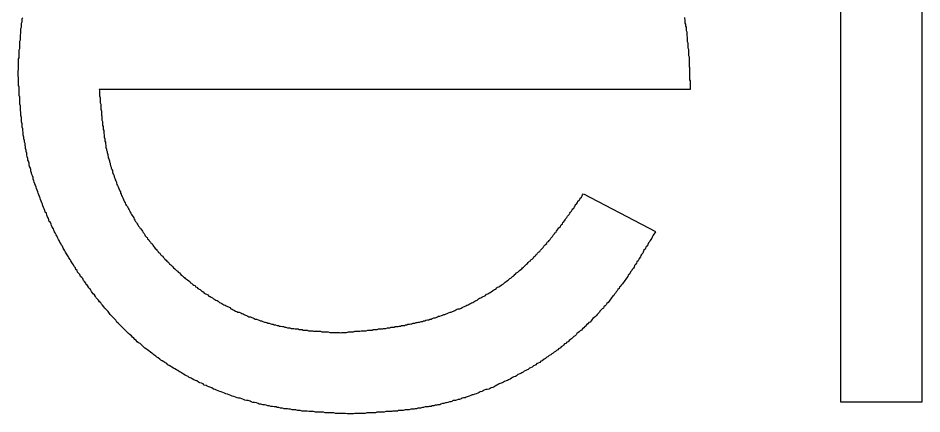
# Model space of a CAD drawing. Extents: x 50 to 503, y 33 to 383.
# Drawn here: x 145.223 to 146.786, y 370.734 to 371.419 of the extents above; entities that cross this region are included whole.
import ezdxf

# ---------------------------------------------------------------- set-up
doc = ezdxf.new("R2010")
doc.units = 0
doc.layers.get('0').update_dxf_attribs({"linetype": 'CONTINUOUS'})

msp = doc.modelspace()

# ---------------------------------------------------------------- linework, layer by layer
at = {"color": 7, "linetype": 'CONTINUOUS'}
for p, q in [((146.6455, 370.7542), (146.6455, 372.3568)), ((146.7857, 372.3568), (146.7857, 370.7542)), ((146.3851, 371.2951), (145.3634, 371.2951)), ((146.2004, 371.1148), (146.325, 371.0494)), ((146.7857, 370.7542), (146.6455, 370.7542))]:
    msp.add_line(p, q, dxfattribs=at)
at = {"color": 7}
for points in [[(145.223, 371.322, 0), (145.223, 371.324, 0), (145.223, 371.326, 0), (145.223, 371.328, 0), (145.224, 371.329, 0), (145.224, 371.331, 0), (145.224, 371.333, 0), (145.224, 371.335, 0), (145.224, 371.337, 0), (145.224, 371.339, 0), (145.224, 371.34, 0), (145.224, 371.342, 0), (145.224, 371.344, 0), (145.224, 371.346, 0), (145.224, 371.348, 0), (145.225, 371.35, 0), (145.225, 371.351, 0), (145.225, 371.353, 0), (145.225, 371.355, 0), (145.225, 371.357, 0), (145.225, 371.359, 0), (145.225, 371.361, 0), (145.225, 371.363, 0), (145.225, 371.364, 0), (145.226, 371.366, 0), (145.226, 371.368, 0), (145.226, 371.37, 0), (145.226, 371.372, 0), (145.226, 371.374, 0), (145.226, 371.375, 0), (145.226, 371.377, 0), (145.226, 371.379, 0), (145.227, 371.381, 0), (145.227, 371.383, 0), (145.227, 371.385, 0), (145.227, 371.386, 0), (145.227, 371.388, 0), (145.227, 371.39, 0), (145.228, 371.392, 0), (145.228, 371.394, 0), (145.228, 371.396, 0), (145.228, 371.397, 0), (145.228, 371.399, 0), (145.228, 371.401, 0), (145.229, 371.403, 0), (145.229, 371.405, 0), (145.229, 371.407, 0), (145.229, 371.408, 0), (145.229, 371.41, 0), (145.23, 371.412, 0), (145.23, 371.414, 0), (145.23, 371.416, 0), (145.23, 371.418, 0), (145.231, 371.419, 0)], [(146.375, 371.42, 0), (146.375, 371.418, 0), (146.376, 371.416, 0), (146.376, 371.414, 0), (146.376, 371.412, 0), (146.376, 371.41, 0), (146.377, 371.408, 0), (146.377, 371.406, 0), (146.377, 371.405, 0), (146.378, 371.403, 0), (146.378, 371.401, 0), (146.378, 371.399, 0), (146.378, 371.397, 0), (146.379, 371.395, 0), (146.379, 371.393, 0), (146.379, 371.391, 0), (146.379, 371.39, 0), (146.379, 371.388, 0), (146.38, 371.386, 0), (146.38, 371.384, 0), (146.38, 371.382, 0), (146.38, 371.38, 0), (146.38, 371.378, 0), (146.381, 371.376, 0), (146.381, 371.375, 0), (146.381, 371.373, 0), (146.381, 371.371, 0), (146.381, 371.369, 0), (146.381, 371.367, 0), (146.382, 371.365, 0), (146.382, 371.363, 0), (146.382, 371.361, 0), (146.382, 371.359, 0), (146.382, 371.358, 0), (146.382, 371.356, 0), (146.382, 371.354, 0), (146.383, 371.352, 0), (146.383, 371.35, 0), (146.383, 371.348, 0), (146.383, 371.346, 0), (146.383, 371.344, 0), (146.383, 371.342, 0), (146.383, 371.341, 0), (146.383, 371.339, 0), (146.383, 371.337, 0), (146.383, 371.335, 0), (146.384, 371.333, 0), (146.384, 371.331, 0), (146.384, 371.329, 0), (146.384, 371.327, 0), (146.384, 371.325, 0), (146.384, 371.323, 0), (146.384, 371.322, 0), (146.384, 371.32, 0), (146.384, 371.318, 0), (146.384, 371.316, 0), (146.384, 371.314, 0), (146.384, 371.312, 0), (146.385, 371.31, 0), (146.385, 371.308, 0), (146.385, 371.306, 0), (146.385, 371.305, 0), (146.385, 371.303, 0), (146.385, 371.301, 0), (146.385, 371.299, 0), (146.385, 371.297, 0), (146.385, 371.295, 0)], [(145.798, 370.734, 0), (145.795, 370.734, 0), (145.792, 370.734, 0), (145.789, 370.735, 0), (145.786, 370.735, 0), (145.783, 370.735, 0), (145.78, 370.735, 0), (145.777, 370.735, 0), (145.775, 370.735, 0), (145.772, 370.735, 0), (145.769, 370.736, 0), (145.766, 370.736, 0), (145.763, 370.736, 0), (145.76, 370.736, 0), (145.757, 370.736, 0), (145.754, 370.736, 0), (145.751, 370.737, 0), (145.749, 370.737, 0), (145.746, 370.737, 0), (145.743, 370.737, 0), (145.74, 370.737, 0), (145.737, 370.737, 0), (145.734, 370.738, 0), (145.731, 370.738, 0), (145.729, 370.738, 0), (145.726, 370.738, 0), (145.723, 370.739, 0), (145.72, 370.739, 0), (145.717, 370.739, 0), (145.714, 370.739, 0), (145.711, 370.74, 0), (145.708, 370.74, 0), (145.706, 370.74, 0), (145.703, 370.741, 0), (145.7, 370.741, 0), (145.697, 370.741, 0), (145.694, 370.742, 0), (145.691, 370.742, 0), (145.689, 370.743, 0), (145.686, 370.743, 0), (145.683, 370.743, 0), (145.68, 370.744, 0), (145.677, 370.744, 0), (145.674, 370.745, 0), (145.671, 370.745, 0), (145.669, 370.746, 0), (145.666, 370.746, 0), (145.663, 370.747, 0), (145.66, 370.747, 0), (145.657, 370.748, 0), (145.655, 370.748, 0), (145.652, 370.749, 0), (145.649, 370.75, 0), (145.646, 370.75, 0), (145.643, 370.751, 0), (145.64, 370.751, 0), (145.638, 370.752, 0), (145.635, 370.753, 0), (145.632, 370.754, 0), (145.629, 370.754, 0), (145.626, 370.755, 0), (145.624, 370.756, 0), (145.621, 370.757, 0), (145.618, 370.757, 0), (145.615, 370.758, 0), (145.613, 370.759, 0), (145.61, 370.76, 0), (145.607, 370.761, 0), (145.604, 370.761, 0), (145.602, 370.762, 0), (145.599, 370.763, 0), (145.596, 370.764, 0), (145.593, 370.765, 0), (145.591, 370.766, 0), (145.588, 370.767, 0), (145.585, 370.768, 0), (145.582, 370.769, 0), (145.58, 370.77, 0), (145.577, 370.771, 0), (145.574, 370.772, 0), (145.572, 370.773, 0), (145.569, 370.774, 0), (145.566, 370.775, 0), (145.564, 370.776, 0), (145.561, 370.777, 0), (145.558, 370.779, 0), (145.556, 370.78, 0), (145.553, 370.781, 0), (145.55, 370.782, 0), (145.548, 370.783, 0), (145.545, 370.784, 0), (145.543, 370.786, 0), (145.54, 370.787, 0), (145.537, 370.788, 0), (145.535, 370.789, 0), (145.532, 370.791, 0), (145.53, 370.792, 0), (145.527, 370.793, 0), (145.524, 370.795, 0), (145.522, 370.796, 0), (145.519, 370.797, 0), (145.517, 370.799, 0), (145.514, 370.8, 0), (145.512, 370.801, 0), (145.509, 370.803, 0), (145.507, 370.804, 0), (145.504, 370.806, 0), (145.502, 370.807, 0), (145.499, 370.809, 0), (145.497, 370.81, 0), (145.494, 370.812, 0), (145.492, 370.813, 0), (145.489, 370.815, 0), (145.487, 370.816, 0), (145.484, 370.818, 0), (145.482, 370.819, 0), (145.48, 370.821, 0), (145.477, 370.823, 0), (145.475, 370.824, 0), (145.472, 370.826, 0), (145.47, 370.827, 0), (145.468, 370.829, 0), (145.465, 370.831, 0), (145.463, 370.832, 0), (145.461, 370.834, 0), (145.458, 370.836, 0), (145.456, 370.838, 0), (145.454, 370.839, 0), (145.452, 370.841, 0), (145.449, 370.843, 0), (145.447, 370.845, 0), (145.445, 370.846, 0), (145.442, 370.848, 0), (145.44, 370.85, 0), (145.438, 370.852, 0), (145.436, 370.854, 0), (145.434, 370.856, 0), (145.431, 370.857, 0), (145.429, 370.859, 0), (145.427, 370.861, 0), (145.425, 370.863, 0), (145.423, 370.865, 0), (145.421, 370.867, 0), (145.419, 370.869, 0), (145.417, 370.871, 0), (145.414, 370.873, 0), (145.412, 370.875, 0), (145.41, 370.877, 0), (145.408, 370.879, 0), (145.406, 370.881, 0), (145.404, 370.883, 0), (145.402, 370.885, 0), (145.4, 370.887, 0), (145.398, 370.889, 0), (145.396, 370.891, 0), (145.394, 370.893, 0), (145.392, 370.896, 0), (145.39, 370.898, 0), (145.388, 370.9, 0), (145.386, 370.902, 0), (145.384, 370.904, 0), (145.382, 370.906, 0), (145.381, 370.908, 0), (145.379, 370.911, 0), (145.377, 370.913, 0), (145.375, 370.915, 0), (145.373, 370.917, 0), (145.371, 370.919, 0), (145.369, 370.922, 0), (145.367, 370.924, 0), (145.366, 370.926, 0), (145.364, 370.928, 0), (145.362, 370.931, 0), (145.36, 370.933, 0), (145.358, 370.935, 0), (145.357, 370.937, 0), (145.355, 370.94, 0), (145.353, 370.942, 0), (145.351, 370.944, 0), (145.35, 370.946, 0), (145.348, 370.949, 0), (145.346, 370.951, 0), (145.345, 370.953, 0), (145.343, 370.956, 0), (145.341, 370.958, 0), (145.34, 370.96, 0), (145.338, 370.963, 0), (145.336, 370.965, 0), (145.335, 370.968, 0), (145.333, 370.97, 0), (145.331, 370.972, 0), (145.33, 370.975, 0), (145.328, 370.977, 0), (145.326, 370.979, 0), (145.325, 370.982, 0), (145.323, 370.984, 0), (145.322, 370.987, 0), (145.32, 370.989, 0), (145.319, 370.992, 0), (145.317, 370.994, 0), (145.316, 370.996, 0), (145.314, 370.999, 0), (145.313, 371.001, 0), (145.311, 371.004, 0), (145.31, 371.006, 0), (145.308, 371.009, 0), (145.307, 371.011, 0), (145.305, 371.014, 0), (145.304, 371.016, 0), (145.302, 371.019, 0), (145.301, 371.021, 0), (145.3, 371.024, 0), (145.298, 371.026, 0), (145.297, 371.029, 0), (145.295, 371.031, 0), (145.294, 371.034, 0), (145.293, 371.036, 0), (145.291, 371.039, 0), (145.29, 371.042, 0), (145.289, 371.044, 0), (145.287, 371.047, 0), (145.286, 371.049, 0), (145.285, 371.052, 0), (145.284, 371.054, 0), (145.282, 371.057, 0), (145.281, 371.06, 0), (145.28, 371.062, 0), (145.279, 371.065, 0), (145.277, 371.067, 0), (145.276, 371.07, 0), (145.275, 371.073, 0), (145.274, 371.075, 0), (145.273, 371.078, 0), (145.272, 371.081, 0), (145.27, 371.083, 0), (145.269, 371.086, 0), (145.268, 371.089, 0), (145.267, 371.091, 0), (145.266, 371.094, 0), (145.265, 371.097, 0), (145.264, 371.099, 0), (145.263, 371.102, 0), (145.262, 371.105, 0), (145.261, 371.107, 0), (145.26, 371.11, 0), (145.259, 371.113, 0), (145.258, 371.116, 0), (145.257, 371.118, 0), (145.256, 371.121, 0), (145.255, 371.124, 0), (145.254, 371.126, 0), (145.253, 371.129, 0), (145.252, 371.132, 0), (145.251, 371.135, 0), (145.25, 371.137, 0), (145.249, 371.14, 0), (145.249, 371.143, 0), (145.248, 371.146, 0), (145.247, 371.148, 0), (145.246, 371.151, 0), (145.245, 371.154, 0), (145.245, 371.157, 0), (145.244, 371.16, 0), (145.243, 371.162, 0), (145.242, 371.165, 0), (145.242, 371.168, 0), (145.241, 371.171, 0), (145.24, 371.173, 0), (145.24, 371.176, 0), (145.239, 371.179, 0), (145.238, 371.182, 0), (145.238, 371.185, 0), (145.237, 371.188, 0), (145.237, 371.19, 0), (145.236, 371.193, 0), (145.236, 371.196, 0), (145.235, 371.199, 0), (145.235, 371.202, 0), (145.234, 371.204, 0), (145.234, 371.207, 0), (145.233, 371.21, 0), (145.233, 371.213, 0), (145.232, 371.216, 0), (145.232, 371.219, 0), (145.232, 371.221, 0), (145.231, 371.224, 0), (145.231, 371.227, 0), (145.23, 371.23, 0), (145.23, 371.233, 0), (145.23, 371.236, 0), (145.229, 371.239, 0), (145.229, 371.241, 0), (145.229, 371.244, 0), (145.229, 371.247, 0), (145.228, 371.25, 0), (145.228, 371.253, 0), (145.228, 371.256, 0), (145.227, 371.259, 0), (145.227, 371.262, 0), (145.227, 371.264, 0), (145.227, 371.267, 0), (145.226, 371.27, 0), (145.226, 371.273, 0), (145.226, 371.276, 0), (145.226, 371.279, 0), (145.226, 371.282, 0), (145.225, 371.285, 0), (145.225, 371.287, 0), (145.225, 371.29, 0), (145.225, 371.293, 0), (145.225, 371.296, 0), (145.225, 371.299, 0), (145.224, 371.302, 0), (145.224, 371.305, 0), (145.224, 371.308, 0), (145.224, 371.31, 0), (145.224, 371.313, 0), (145.224, 371.316, 0), (145.223, 371.319, 0), (145.223, 371.322, 0)], [(145.363, 371.295, 0), (145.364, 371.293, 0), (145.364, 371.29, 0), (145.364, 371.288, 0), (145.364, 371.286, 0), (145.364, 371.284, 0), (145.365, 371.281, 0), (145.365, 371.279, 0), (145.365, 371.277, 0), (145.365, 371.274, 0), (145.365, 371.272, 0), (145.366, 371.27, 0), (145.366, 371.267, 0), (145.366, 371.265, 0), (145.366, 371.263, 0), (145.366, 371.261, 0), (145.367, 371.258, 0), (145.367, 371.256, 0), (145.367, 371.254, 0), (145.367, 371.251, 0), (145.368, 371.249, 0), (145.368, 371.247, 0), (145.368, 371.245, 0), (145.368, 371.242, 0), (145.369, 371.24, 0), (145.369, 371.238, 0), (145.369, 371.235, 0), (145.369, 371.233, 0), (145.37, 371.231, 0), (145.37, 371.229, 0), (145.37, 371.226, 0), (145.371, 371.224, 0), (145.371, 371.222, 0), (145.371, 371.219, 0), (145.372, 371.217, 0), (145.372, 371.215, 0), (145.372, 371.213, 0), (145.373, 371.21, 0), (145.373, 371.208, 0), (145.373, 371.206, 0), (145.374, 371.204, 0), (145.374, 371.201, 0), (145.375, 371.199, 0), (145.375, 371.197, 0), (145.375, 371.195, 0), (145.376, 371.192, 0), (145.376, 371.19, 0), (145.377, 371.188, 0), (145.377, 371.186, 0), (145.378, 371.183, 0), (145.378, 371.181, 0), (145.379, 371.179, 0), (145.379, 371.177, 0), (145.38, 371.175, 0), (145.381, 371.172, 0), (145.381, 371.17, 0), (145.382, 371.168, 0), (145.382, 371.166, 0), (145.383, 371.163, 0), (145.384, 371.161, 0), (145.384, 371.159, 0), (145.385, 371.157, 0), (145.386, 371.155, 0), (145.386, 371.153, 0), (145.387, 371.15, 0), (145.388, 371.148, 0), (145.389, 371.146, 0), (145.389, 371.144, 0), (145.39, 371.142, 0), (145.391, 371.139, 0), (145.392, 371.137, 0), (145.393, 371.135, 0), (145.393, 371.133, 0), (145.394, 371.131, 0), (145.395, 371.129, 0), (145.396, 371.127, 0), (145.397, 371.124, 0), (145.398, 371.122, 0), (145.399, 371.12, 0), (145.4, 371.118, 0), (145.4, 371.116, 0), (145.401, 371.114, 0), (145.402, 371.112, 0), (145.403, 371.11, 0), (145.404, 371.108, 0), (145.405, 371.105, 0), (145.406, 371.103, 0), (145.407, 371.101, 0), (145.408, 371.099, 0), (145.409, 371.097, 0), (145.41, 371.095, 0), (145.412, 371.093, 0), (145.413, 371.091, 0), (145.414, 371.089, 0), (145.415, 371.087, 0), (145.416, 371.085, 0), (145.417, 371.083, 0), (145.418, 371.081, 0), (145.419, 371.079, 0), (145.42, 371.077, 0), (145.422, 371.075, 0), (145.423, 371.073, 0), (145.424, 371.071, 0), (145.425, 371.069, 0), (145.426, 371.067, 0), (145.428, 371.065, 0), (145.429, 371.063, 0), (145.43, 371.061, 0), (145.431, 371.059, 0), (145.433, 371.057, 0), (145.434, 371.055, 0), (145.435, 371.054, 0), (145.437, 371.052, 0), (145.438, 371.05, 0), (145.439, 371.048, 0), (145.441, 371.046, 0), (145.442, 371.044, 0), (145.443, 371.042, 0), (145.445, 371.04, 0), (145.446, 371.039, 0), (145.447, 371.037, 0), (145.449, 371.035, 0), (145.45, 371.033, 0), (145.452, 371.031, 0), (145.453, 371.029, 0), (145.455, 371.028, 0), (145.456, 371.026, 0), (145.457, 371.024, 0), (145.459, 371.022, 0), (145.46, 371.02, 0), (145.462, 371.019, 0), (145.463, 371.017, 0), (145.465, 371.015, 0), (145.466, 371.013, 0), (145.468, 371.012, 0), (145.469, 371.01, 0), (145.471, 371.008, 0), (145.473, 371.007, 0), (145.474, 371.005, 0), (145.476, 371.003, 0), (145.477, 371.002, 0), (145.479, 371, 0), (145.48, 370.998, 0), (145.482, 370.997, 0), (145.484, 370.995, 0), (145.485, 370.993, 0), (145.487, 370.992, 0), (145.489, 370.99, 0), (145.49, 370.989, 0), (145.492, 370.987, 0), (145.494, 370.985, 0), (145.495, 370.984, 0), (145.497, 370.982, 0), (145.499, 370.981, 0), (145.5, 370.979, 0), (145.502, 370.978, 0), (145.504, 370.976, 0), (145.505, 370.974, 0), (145.507, 370.973, 0), (145.509, 370.971, 0), (145.511, 370.97, 0), (145.512, 370.968, 0), (145.514, 370.967, 0), (145.516, 370.966, 0), (145.518, 370.964, 0), (145.52, 370.963, 0), (145.521, 370.961, 0), (145.523, 370.96, 0), (145.525, 370.958, 0), (145.527, 370.957, 0), (145.529, 370.956, 0), (145.53, 370.954, 0), (145.532, 370.953, 0), (145.534, 370.951, 0), (145.536, 370.95, 0), (145.538, 370.949, 0), (145.54, 370.947, 0), (145.542, 370.946, 0), (145.543, 370.945, 0), (145.545, 370.943, 0), (145.547, 370.942, 0), (145.549, 370.941, 0), (145.551, 370.94, 0), (145.553, 370.938, 0), (145.555, 370.937, 0), (145.557, 370.936, 0), (145.559, 370.935, 0), (145.561, 370.933, 0), (145.563, 370.932, 0), (145.565, 370.931, 0), (145.567, 370.93, 0), (145.569, 370.929, 0), (145.571, 370.927, 0), (145.573, 370.926, 0), (145.575, 370.925, 0), (145.577, 370.924, 0), (145.579, 370.923, 0), (145.581, 370.922, 0), (145.583, 370.921, 0), (145.585, 370.92, 0), (145.587, 370.919, 0), (145.589, 370.918, 0), (145.591, 370.916, 0), (145.593, 370.915, 0), (145.595, 370.914, 0), (145.597, 370.913, 0), (145.599, 370.912, 0), (145.601, 370.911, 0), (145.603, 370.91, 0), (145.605, 370.91, 0), (145.608, 370.909, 0), (145.61, 370.908, 0), (145.612, 370.907, 0), (145.614, 370.906, 0), (145.616, 370.905, 0), (145.618, 370.904, 0), (145.62, 370.903, 0), (145.622, 370.902, 0), (145.625, 370.902, 0), (145.627, 370.901, 0), (145.629, 370.9, 0), (145.631, 370.899, 0), (145.633, 370.898, 0), (145.635, 370.898, 0), (145.638, 370.897, 0), (145.64, 370.896, 0), (145.642, 370.895, 0), (145.644, 370.895, 0), (145.646, 370.894, 0), (145.649, 370.893, 0), (145.651, 370.893, 0), (145.653, 370.892, 0), (145.655, 370.891, 0), (145.657, 370.891, 0), (145.66, 370.89, 0), (145.662, 370.889, 0), (145.664, 370.889, 0), (145.666, 370.888, 0), (145.668, 370.888, 0), (145.671, 370.887, 0), (145.673, 370.887, 0), (145.675, 370.886, 0), (145.677, 370.886, 0), (145.68, 370.885, 0), (145.682, 370.885, 0), (145.684, 370.884, 0), (145.686, 370.884, 0), (145.689, 370.883, 0), (145.691, 370.883, 0), (145.693, 370.883, 0), (145.695, 370.882, 0), (145.698, 370.882, 0), (145.7, 370.882, 0), (145.702, 370.881, 0), (145.704, 370.881, 0), (145.707, 370.881, 0), (145.709, 370.88, 0), (145.711, 370.88, 0), (145.714, 370.88, 0), (145.716, 370.879, 0), (145.718, 370.879, 0), (145.72, 370.879, 0), (145.723, 370.879, 0), (145.725, 370.878, 0), (145.727, 370.878, 0), (145.73, 370.878, 0), (145.732, 370.878, 0), (145.734, 370.877, 0), (145.736, 370.877, 0), (145.739, 370.877, 0), (145.741, 370.877, 0), (145.743, 370.877, 0), (145.746, 370.877, 0), (145.748, 370.876, 0), (145.75, 370.876, 0), (145.752, 370.876, 0), (145.755, 370.876, 0), (145.757, 370.876, 0), (145.759, 370.876, 0), (145.762, 370.875, 0), (145.764, 370.875, 0), (145.766, 370.875, 0), (145.769, 370.875, 0), (145.771, 370.875, 0), (145.773, 370.875, 0), (145.775, 370.875, 0), (145.778, 370.875, 0), (145.78, 370.874, 0)], [(145.78, 370.874, 0), (145.782, 370.875, 0), (145.785, 370.875, 0), (145.787, 370.875, 0), (145.789, 370.875, 0), (145.791, 370.875, 0), (145.794, 370.876, 0), (145.796, 370.876, 0), (145.798, 370.876, 0), (145.801, 370.876, 0), (145.803, 370.876, 0), (145.805, 370.877, 0), (145.807, 370.877, 0), (145.81, 370.877, 0), (145.812, 370.877, 0), (145.814, 370.877, 0), (145.816, 370.878, 0), (145.819, 370.878, 0), (145.821, 370.878, 0), (145.823, 370.878, 0), (145.825, 370.878, 0), (145.828, 370.879, 0), (145.83, 370.879, 0), (145.832, 370.879, 0), (145.835, 370.879, 0), (145.837, 370.88, 0), (145.839, 370.88, 0), (145.841, 370.88, 0), (145.844, 370.88, 0), (145.846, 370.881, 0), (145.848, 370.881, 0), (145.85, 370.881, 0), (145.853, 370.881, 0), (145.855, 370.882, 0), (145.857, 370.882, 0), (145.859, 370.882, 0), (145.862, 370.883, 0), (145.864, 370.883, 0), (145.866, 370.883, 0), (145.868, 370.884, 0), (145.871, 370.884, 0), (145.873, 370.884, 0), (145.875, 370.885, 0), (145.877, 370.885, 0), (145.88, 370.885, 0), (145.882, 370.886, 0), (145.884, 370.886, 0), (145.886, 370.887, 0), (145.889, 370.887, 0), (145.891, 370.887, 0), (145.893, 370.888, 0), (145.895, 370.888, 0), (145.897, 370.889, 0), (145.9, 370.889, 0), (145.902, 370.89, 0), (145.904, 370.89, 0), (145.906, 370.891, 0), (145.909, 370.891, 0), (145.911, 370.892, 0), (145.913, 370.892, 0), (145.915, 370.893, 0), (145.917, 370.893, 0), (145.92, 370.894, 0), (145.922, 370.894, 0), (145.924, 370.895, 0), (145.926, 370.895, 0), (145.928, 370.896, 0), (145.931, 370.897, 0), (145.933, 370.897, 0), (145.935, 370.898, 0), (145.937, 370.898, 0), (145.939, 370.899, 0), (145.942, 370.9, 0), (145.944, 370.9, 0), (145.946, 370.901, 0), (145.948, 370.902, 0), (145.95, 370.903, 0), (145.952, 370.903, 0), (145.955, 370.904, 0), (145.957, 370.905, 0), (145.959, 370.906, 0), (145.961, 370.906, 0), (145.963, 370.907, 0), (145.965, 370.908, 0), (145.967, 370.909, 0), (145.97, 370.91, 0), (145.972, 370.91, 0), (145.974, 370.911, 0), (145.976, 370.912, 0), (145.978, 370.913, 0), (145.98, 370.914, 0), (145.982, 370.915, 0), (145.984, 370.916, 0), (145.987, 370.916, 0), (145.989, 370.917, 0), (145.991, 370.918, 0), (145.993, 370.919, 0), (145.995, 370.92, 0), (145.997, 370.921, 0), (145.999, 370.922, 0), (146.001, 370.923, 0), (146.003, 370.924, 0), (146.005, 370.925, 0), (146.007, 370.926, 0), (146.009, 370.927, 0), (146.011, 370.928, 0), (146.013, 370.929, 0), (146.015, 370.93, 0), (146.017, 370.931, 0), (146.019, 370.933, 0), (146.021, 370.934, 0), (146.023, 370.935, 0), (146.025, 370.936, 0), (146.027, 370.937, 0), (146.029, 370.938, 0), (146.031, 370.939, 0), (146.033, 370.941, 0), (146.035, 370.942, 0), (146.037, 370.943, 0), (146.039, 370.944, 0), (146.041, 370.945, 0), (146.043, 370.947, 0), (146.045, 370.948, 0), (146.047, 370.949, 0), (146.049, 370.95, 0), (146.051, 370.952, 0), (146.052, 370.953, 0), (146.054, 370.954, 0), (146.056, 370.955, 0), (146.058, 370.957, 0), (146.06, 370.958, 0), (146.062, 370.959, 0), (146.064, 370.961, 0), (146.065, 370.962, 0), (146.067, 370.963, 0), (146.069, 370.965, 0), (146.071, 370.966, 0), (146.073, 370.968, 0), (146.075, 370.969, 0), (146.076, 370.97, 0), (146.078, 370.972, 0), (146.08, 370.973, 0), (146.082, 370.975, 0), (146.083, 370.976, 0), (146.085, 370.978, 0), (146.087, 370.979, 0), (146.089, 370.981, 0), (146.09, 370.982, 0), (146.092, 370.984, 0), (146.094, 370.985, 0), (146.095, 370.987, 0), (146.097, 370.988, 0), (146.099, 370.99, 0), (146.1, 370.991, 0), (146.102, 370.993, 0), (146.104, 370.994, 0), (146.105, 370.996, 0), (146.107, 370.998, 0), (146.109, 370.999, 0), (146.11, 371.001, 0), (146.112, 371.002, 0), (146.114, 371.004, 0), (146.115, 371.006, 0), (146.117, 371.007, 0), (146.118, 371.009, 0), (146.12, 371.01, 0), (146.121, 371.012, 0), (146.123, 371.014, 0), (146.125, 371.015, 0), (146.126, 371.017, 0), (146.128, 371.019, 0), (146.129, 371.02, 0), (146.131, 371.022, 0), (146.132, 371.024, 0), (146.134, 371.026, 0), (146.135, 371.027, 0), (146.137, 371.029, 0), (146.138, 371.031, 0), (146.14, 371.032, 0), (146.141, 371.034, 0), (146.143, 371.036, 0), (146.144, 371.038, 0), (146.145, 371.039, 0), (146.147, 371.041, 0), (146.148, 371.043, 0), (146.15, 371.045, 0), (146.151, 371.047, 0), (146.153, 371.048, 0), (146.154, 371.05, 0), (146.155, 371.052, 0), (146.157, 371.054, 0), (146.158, 371.056, 0), (146.16, 371.057, 0), (146.161, 371.059, 0), (146.162, 371.061, 0), (146.164, 371.063, 0), (146.165, 371.065, 0), (146.166, 371.066, 0), (146.168, 371.068, 0), (146.169, 371.07, 0), (146.17, 371.072, 0), (146.172, 371.074, 0), (146.173, 371.076, 0), (146.174, 371.077, 0), (146.176, 371.079, 0), (146.177, 371.081, 0), (146.178, 371.083, 0), (146.18, 371.085, 0), (146.181, 371.087, 0), (146.182, 371.089, 0), (146.184, 371.09, 0), (146.185, 371.092, 0), (146.186, 371.094, 0), (146.187, 371.096, 0), (146.189, 371.098, 0), (146.19, 371.1, 0), (146.191, 371.102, 0), (146.193, 371.104, 0), (146.194, 371.105, 0), (146.195, 371.107, 0), (146.197, 371.109, 0), (146.198, 371.111, 0), (146.199, 371.113, 0), (146.2, 371.115, 0)], [(146.325, 371.049, 0), (146.324, 371.047, 0), (146.322, 371.045, 0), (146.321, 371.043, 0), (146.32, 371.041, 0), (146.319, 371.038, 0), (146.317, 371.036, 0), (146.316, 371.034, 0), (146.315, 371.032, 0), (146.313, 371.03, 0), (146.312, 371.027, 0), (146.311, 371.025, 0), (146.309, 371.023, 0), (146.308, 371.021, 0), (146.307, 371.019, 0), (146.305, 371.017, 0), (146.304, 371.014, 0), (146.303, 371.012, 0), (146.301, 371.01, 0), (146.3, 371.008, 0), (146.299, 371.006, 0), (146.297, 371.003, 0), (146.296, 371.001, 0), (146.295, 370.999, 0), (146.293, 370.997, 0), (146.292, 370.995, 0), (146.291, 370.993, 0), (146.289, 370.991, 0), (146.288, 370.988, 0), (146.287, 370.986, 0), (146.285, 370.984, 0), (146.284, 370.982, 0), (146.282, 370.98, 0), (146.281, 370.978, 0), (146.28, 370.976, 0), (146.278, 370.974, 0), (146.277, 370.972, 0), (146.275, 370.969, 0), (146.274, 370.967, 0), (146.272, 370.965, 0), (146.271, 370.963, 0), (146.269, 370.961, 0), (146.268, 370.959, 0), (146.266, 370.957, 0), (146.265, 370.955, 0), (146.263, 370.953, 0), (146.262, 370.951, 0), (146.26, 370.949, 0), (146.259, 370.947, 0), (146.257, 370.945, 0), (146.256, 370.943, 0), (146.254, 370.941, 0), (146.253, 370.939, 0), (146.251, 370.937, 0), (146.249, 370.935, 0), (146.248, 370.933, 0), (146.246, 370.931, 0), (146.245, 370.929, 0), (146.243, 370.927, 0), (146.241, 370.925, 0), (146.24, 370.923, 0), (146.238, 370.921, 0), (146.236, 370.919, 0), (146.235, 370.917, 0), (146.233, 370.916, 0), (146.231, 370.914, 0), (146.229, 370.912, 0), (146.228, 370.91, 0), (146.226, 370.908, 0), (146.224, 370.906, 0), (146.223, 370.904, 0), (146.221, 370.902, 0), (146.219, 370.901, 0), (146.217, 370.899, 0), (146.215, 370.897, 0), (146.214, 370.895, 0), (146.212, 370.893, 0), (146.21, 370.892, 0), (146.208, 370.89, 0), (146.206, 370.888, 0), (146.204, 370.886, 0), (146.203, 370.885, 0), (146.201, 370.883, 0), (146.199, 370.881, 0), (146.197, 370.879, 0), (146.195, 370.878, 0), (146.193, 370.876, 0), (146.191, 370.874, 0), (146.189, 370.873, 0), (146.188, 370.871, 0), (146.186, 370.869, 0), (146.184, 370.868, 0), (146.182, 370.866, 0), (146.18, 370.864, 0), (146.178, 370.863, 0), (146.176, 370.861, 0), (146.174, 370.859, 0), (146.172, 370.858, 0), (146.17, 370.856, 0), (146.168, 370.855, 0), (146.166, 370.853, 0), (146.164, 370.851, 0), (146.162, 370.85, 0), (146.16, 370.848, 0), (146.158, 370.847, 0), (146.156, 370.845, 0), (146.154, 370.844, 0), (146.152, 370.842, 0), (146.15, 370.841, 0), (146.148, 370.839, 0), (146.146, 370.838, 0), (146.144, 370.836, 0), (146.141, 370.835, 0), (146.139, 370.833, 0), (146.137, 370.832, 0), (146.135, 370.83, 0), (146.133, 370.829, 0), (146.131, 370.828, 0), (146.129, 370.826, 0), (146.127, 370.825, 0), (146.125, 370.823, 0), (146.122, 370.822, 0), (146.12, 370.821, 0), (146.118, 370.819, 0), (146.116, 370.818, 0), (146.114, 370.817, 0), (146.112, 370.815, 0), (146.109, 370.814, 0), (146.107, 370.813, 0), (146.105, 370.811, 0), (146.103, 370.81, 0), (146.101, 370.809, 0), (146.098, 370.808, 0), (146.096, 370.806, 0), (146.094, 370.805, 0), (146.092, 370.804, 0), (146.089, 370.803, 0), (146.087, 370.802, 0), (146.085, 370.8, 0), (146.083, 370.799, 0), (146.08, 370.798, 0), (146.078, 370.797, 0), (146.076, 370.796, 0), (146.074, 370.794, 0), (146.071, 370.793, 0), (146.069, 370.792, 0), (146.067, 370.791, 0), (146.064, 370.79, 0), (146.062, 370.789, 0), (146.06, 370.788, 0), (146.058, 370.787, 0), (146.055, 370.786, 0), (146.053, 370.785, 0), (146.051, 370.784, 0), (146.048, 370.782, 0), (146.046, 370.781, 0), (146.044, 370.78, 0), (146.041, 370.779, 0), (146.039, 370.778, 0), (146.037, 370.777, 0), (146.034, 370.776, 0), (146.032, 370.776, 0), (146.029, 370.775, 0), (146.027, 370.774, 0), (146.025, 370.773, 0), (146.022, 370.772, 0), (146.02, 370.771, 0), (146.018, 370.77, 0), (146.015, 370.769, 0), (146.013, 370.768, 0), (146.01, 370.767, 0), (146.008, 370.767, 0), (146.006, 370.766, 0), (146.003, 370.765, 0), (146.001, 370.764, 0), (145.998, 370.763, 0), (145.996, 370.762, 0), (145.993, 370.762, 0), (145.991, 370.761, 0), (145.989, 370.76, 0), (145.986, 370.759, 0), (145.984, 370.759, 0), (145.981, 370.758, 0), (145.979, 370.757, 0), (145.976, 370.757, 0), (145.974, 370.756, 0), (145.971, 370.755, 0), (145.969, 370.755, 0), (145.966, 370.754, 0), (145.964, 370.753, 0), (145.962, 370.753, 0), (145.959, 370.752, 0), (145.957, 370.752, 0), (145.954, 370.751, 0), (145.952, 370.75, 0), (145.949, 370.75, 0), (145.947, 370.749, 0), (145.944, 370.749, 0), (145.942, 370.748, 0), (145.939, 370.748, 0), (145.937, 370.747, 0), (145.934, 370.747, 0), (145.932, 370.746, 0), (145.929, 370.746, 0), (145.927, 370.746, 0), (145.924, 370.745, 0), (145.922, 370.745, 0), (145.919, 370.744, 0), (145.917, 370.744, 0), (145.914, 370.744, 0), (145.912, 370.743, 0), (145.909, 370.743, 0), (145.907, 370.742, 0), (145.904, 370.742, 0), (145.902, 370.742, 0), (145.899, 370.741, 0), (145.897, 370.741, 0), (145.894, 370.741, 0), (145.892, 370.741, 0), (145.889, 370.74, 0), (145.887, 370.74, 0), (145.884, 370.74, 0), (145.881, 370.74, 0), (145.879, 370.739, 0), (145.876, 370.739, 0), (145.874, 370.739, 0), (145.871, 370.739, 0), (145.869, 370.738, 0), (145.866, 370.738, 0), (145.864, 370.738, 0), (145.861, 370.738, 0), (145.859, 370.738, 0), (145.856, 370.737, 0), (145.854, 370.737, 0), (145.851, 370.737, 0), (145.848, 370.737, 0), (145.846, 370.737, 0), (145.843, 370.737, 0), (145.841, 370.736, 0), (145.838, 370.736, 0), (145.836, 370.736, 0), (145.833, 370.736, 0), (145.831, 370.736, 0), (145.828, 370.736, 0), (145.826, 370.736, 0), (145.823, 370.735, 0), (145.821, 370.735, 0), (145.818, 370.735, 0), (145.815, 370.735, 0), (145.813, 370.735, 0), (145.81, 370.735, 0), (145.808, 370.735, 0), (145.805, 370.735, 0), (145.803, 370.734, 0), (145.8, 370.734, 0), (145.798, 370.734, 0)]]:
    msp.add_polyline3d(points, dxfattribs=at)

doc.saveas('drawing.dxf')
